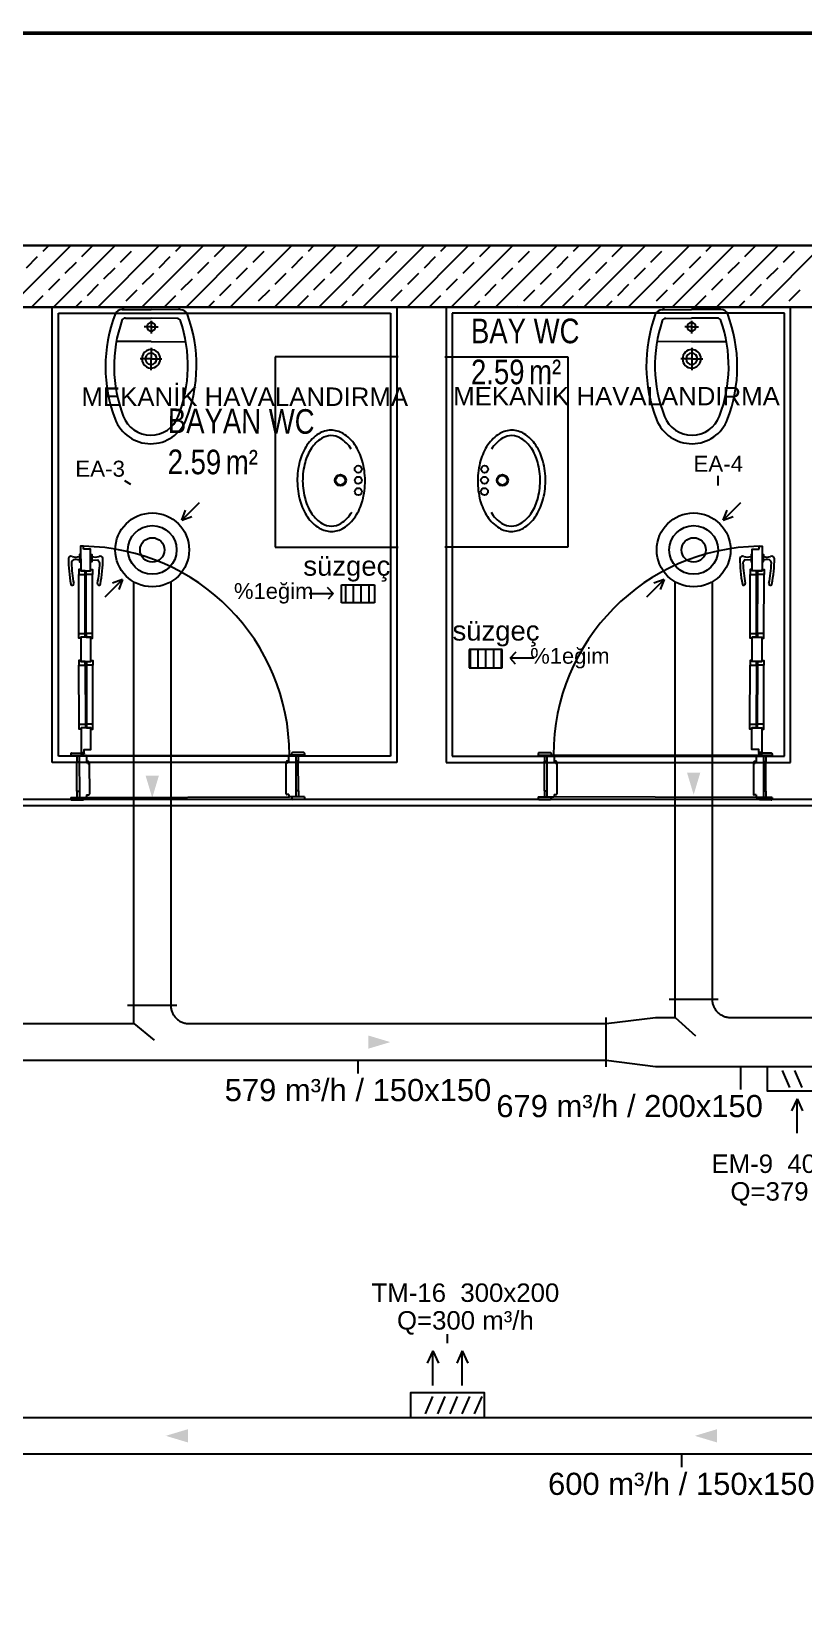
# Model space of a CAD drawing. Header units: centimetres. Extents: x 357699 to 366480, y -615216 to -609849.
# Drawn here: x 358031 to 358345, y -610485 to -609849 of the extents above; entities that cross this region are included whole.
import ezdxf
from ezdxf.enums import TextEntityAlignment as Align

# ---------------------------------------------------------------- set-up
doc = ezdxf.new("R2010")
doc.units = ezdxf.units.CM
for name, color, linetype in [('ROTAS-HAV-CERCEVE', 7, 'Continuous'), ('ROTAS-HAV-EGZOZ', 4, 'Continuous'), ('ROTAS-HAV-MENFEZ', 7, 'Continuous'), ('ROTAS-HAV-OK', 7, 'Continuous'), ('ROTAS-HAV-TAZE-HAVA', 3, 'Continuous'), ('ROTAS-HAV-YAZI', 7, 'Continuous'), ('ROTAS-MIMARI', 8, 'Continuous'), ('ROTAS-MIMARI-KOLON', 8, 'Continuous')]:
    doc.layers.add(name, color=color, linetype=linetype)
doc.styles.add('ROTAS', font='arial.ttf')

msp = doc.modelspace()

# ---------------------------------------------------------------- linework, layer by layer
at = {"layer": 'ROTAS-HAV-CERCEVE', "const_width": 1.5}
msp.add_lwpolyline([(357700, -615060), (359300, -615060), (359300, -609850), (357700, -609850)], close=True, dxfattribs=at)
at = {"layer": 'ROTAS-HAV-EGZOZ'}
for p, q in [((358163.6, -610267.5), (358163.6, -610272.75)), ((358319, -610270), (358319, -610279.25))]:
    msp.add_line(p, q, dxfattribs=at)
for points in [[(358350, -610270), (358300, -610270), (358284.5, -610270), (358264.5, -610267.5), (358080, -610267.5), (357960, -610267.5), (357845, -610267.5), (357845, -610252.5), (357952.5, -610252.5), (357952.5, -610073)], [(357975, -610252.5), (358072.5, -610252.5), (358072.5, -610073)], [(358087.5, -610073), (358087.5, -610245), (358087.51, -610245.37), (358087.54, -610245.74), (358087.58, -610246.1), (358087.64, -610246.46), (358087.72, -610246.82), (358087.82, -610247.18), (358087.94, -610247.53), (358088.07, -610247.87), (358088.22, -610248.21), (358088.39, -610248.54), (358088.57, -610248.86), (358088.76, -610249.17), (358088.98, -610249.47), (358089.2, -610249.76), (358089.44, -610250.04), (358089.7, -610250.3), (358089.96, -610250.56), (358090.24, -610250.8), (358090.53, -610251.02), (358090.83, -610251.24), (358091.14, -610251.43), (358091.46, -610251.61), (358091.79, -610251.78), (358092.13, -610251.93), (358092.47, -610252.06), (358092.82, -610252.18), (358093.18, -610252.28), (358093.54, -610252.36), (358093.9, -610252.42), (358094.26, -610252.46), (358094.63, -610252.49), (358095, -610252.5), (358264.5, -610252.5), (358284.5, -610250), (358292.5, -610250), (358292.5, -610073)], [(358307.5, -610073), (358307.5, -610242.5), (358307.51, -610242.87), (358307.54, -610243.24), (358307.58, -610243.6), (358307.64, -610243.96), (358307.72, -610244.32), (358307.82, -610244.68), (358307.94, -610245.03), (358308.07, -610245.37), (358308.22, -610245.71), (358308.39, -610246.04), (358308.57, -610246.36), (358308.76, -610246.67), (358308.98, -610246.97), (358309.2, -610247.26), (358309.44, -610247.54), (358309.7, -610247.8), (358309.96, -610248.06), (358310.24, -610248.3), (358310.53, -610248.52), (358310.83, -610248.74), (358311.14, -610248.93), (358311.46, -610249.11), (358311.79, -610249.28), (358312.13, -610249.43), (358312.47, -610249.56), (358312.82, -610249.68), (358313.18, -610249.78), (358313.54, -610249.86), (358313.9, -610249.92), (358314.26, -610249.96), (358314.63, -610249.99), (358315, -610250), (358350, -610250)], [(358070, -610245), (358090, -610245)], [(358290, -610242.5), (358310, -610242.5)], [(358264.5, -610270), (358264.5, -610250)], [(358292.5, -610250), (358300.75, -610257.5)], [(358072.5, -610252.5), (358080.75, -610259.25)]]:
    msp.add_lwpolyline(points, dxfattribs=at)
at = {"layer": 'ROTAS-HAV-MENFEZ'}
for p, q in [((358099.09, -610040.91), (358092.02, -610047.98)), ((358319.09, -610040.91), (358312.02, -610047.98)), ((358092.02, -610047.98), (358093.58, -610043.88)), ((358092.02, -610047.98), (358096.12, -610046.42)), ((358312.02, -610047.98), (358313.58, -610043.88)), ((358312.02, -610047.98), (358316.12, -610046.42)), ((358060.91, -610079.09), (358067.98, -610072.02)), ((358067.98, -610072.02), (358063.88, -610073.58)), ((358067.98, -610072.02), (358066.42, -610076.12)), ((358280.91, -610079.09), (358287.98, -610072.02)), ((358287.98, -610072.02), (358283.88, -610073.58)), ((358287.98, -610072.02), (358286.42, -610076.12)), ((358336, -610271.5), (358339, -610278.5)), ((358341, -610271.5), (358344, -610278.5)), ((358342, -610283), (358339.75, -610288)), ((358342, -610297), (358342, -610283)), ((358342, -610283), (358344.25, -610288)), ((358194, -610385.5), (358191.75, -610390.5)), ((358194, -610399.5), (358194, -610385.5)), ((358194, -610385.5), (358196.25, -610390.5)), ((358206, -610385.5), (358203.75, -610390.5)), ((358206, -610399.5), (358206, -610385.5)), ((358206, -610385.5), (358208.25, -610390.5)), ((358191, -610411), (358194, -610404)), ((358196, -610411), (358199, -610404)), ((358201, -610411), (358204, -610404)), ((358206, -610411), (358209, -610404)), ((358211, -610411), (358214, -610404))]:
    msp.add_line(p, q, dxfattribs=at)
for points in [[(358370, -610270), (358370, -610280), (358330, -610280), (358330, -610270)], [(358215, -610412.5), (358215, -610402.5), (358185, -610402.5), (358185, -610412.5)]]:
    msp.add_lwpolyline(points, dxfattribs=at)
for centre, radius in [((358080, -610060), 15), ((358300, -610060), 15), ((358080, -610060), 9.9), ((358080, -610060), 4.95), ((358300, -610060), 9.9), ((358300, -610060), 4.95)]:
    msp.add_circle(centre, radius, dxfattribs=at)
at = {"layer": 'ROTAS-HAV-OK'}
for points in [[(358300, -610159.5), (358302.7, -610150.5), (358297.3, -610150.5)], [(358080, -610160.75), (358082.7, -610151.75), (358077.3, -610151.75)], [(358176.75, -610260), (358167.75, -610257.3), (358167.75, -610262.7)], [(358085.5, -610420), (358094.5, -610422.7), (358094.5, -610417.3)], [(358300.5, -610420), (358309.5, -610422.7), (358309.5, -610417.3)]]:
    msp.add_solid(points, dxfattribs=at)
at = {"layer": 'ROTAS-HAV-TAZE-HAVA'}
msp.add_line((358295, -610427.5), (358295, -610432.75), dxfattribs=at)
msp.add_lwpolyline([(358410, -610427.5), (358200, -610427.5), (357980, -610427.5), (357980, -610412.5), (358200, -610412.5), (358410, -610412.5)], dxfattribs=at)
at = {"layer": 'ROTAS-HAV-YAZI'}
for p, q in [((358071.33, -610033.4), (358068.88, -610031.88)), ((358310, -610033.88), (358310, -610029.88)), ((358200, -610382.4), (358200, -610378.7))]:
    msp.add_line(p, q, dxfattribs=at)
at = {"layer": 'ROTAS-MIMARI'}
for p, q in [((357804.37, -609936.35), (359214.37, -609936.35)), ((357804.37, -609936.35), (359214.37, -609936.35)), ((359214.37, -609936.35), (357804.37, -609936.35)), ((359214.37, -609936.35), (357804.37, -609936.35)), ((357884.37, -609936.35), (358384.37, -609936.35)), ((357879.37, -609961.35), (358074.37, -609961.35)), ((359139.37, -609961.35), (357879.37, -609961.35)), ((357879.37, -609961.35), (359139.37, -609961.35)), ((357884.37, -609961.35), (358384.37, -609961.35)), ((358039.37, -610146.35), (358039.37, -609961.35)), ((358039.37, -609961.35), (358179.37, -609961.35)), ((358041.87, -610143.85), (358041.87, -609963.85)), ((358041.87, -609963.85), (358176.87, -609963.85)), ((358066.82, -609961.35), (358067.12, -609961.05)), ((358067.71, -609962.29), (358079.61, -609962.35)), ((358068.11, -609962.29), (358068.11, -609961.99)), ((358068.81, -609961.3), (358079.61, -609961.35)), ((358069.1, -609965.8), (358079.59, -609965.85)), ((358090.08, -609965.91), (358079.59, -609965.85)), ((358120.7, -609961.35), (358121, -609961.05)), ((358174.58, -609961.35), (358174.88, -609961.05)), ((358176.87, -609963.85), (358176.87, -610143.85)), ((358179.37, -609961.35), (358179.37, -610146.35)), ((358199.37, -609961.35), (358199.37, -610146.35)), ((358339.37, -609961.35), (358199.37, -609961.35)), ((358199.37, -609961.35), (358394.37, -609961.35)), ((358201.87, -609963.85), (358201.87, -610143.85)), ((358336.87, -609963.85), (358201.87, -609963.85)), ((358228.46, -609961.35), (358228.76, -609961.05)), ((358282.34, -609961.35), (358282.64, -609961.05)), ((358288.65, -609965.91), (358299.14, -609965.85)), ((358309.64, -609965.8), (358299.14, -609965.85)), ((358336.22, -609961.35), (358336.53, -609961.05)), ((358336.87, -610143.85), (358336.87, -609963.85)), ((358339.37, -610146.35), (358339.37, -609961.35)), ((358079.57, -609969.35), (358076.77, -609969.34)), ((358079.58, -609966.91), (358079.56, -609972.02)), ((358079.57, -609969.35), (358082.37, -609969.37)), ((358299.16, -609969.35), (358296.36, -609969.37)), ((358299.15, -609966.91), (358299.17, -609972.02)), ((358299.16, -609969.35), (358301.96, -609969.34)), ((358079.54, -609975.35), (358065.42, -609975.28)), ((358079.53, -609977.84), (358079.48, -609986.97)), ((358079.54, -609975.35), (358093.66, -609975.42)), ((358299.19, -609975.35), (358285.07, -609975.42)), ((358299.19, -609975.35), (358313.31, -609975.28)), ((358299.2, -609977.84), (358299.25, -609986.97)), ((358079.51, -609982.35), (358075.06, -609982.33)), ((358079.51, -609982.35), (358083.95, -609982.37)), ((358179.9, -609981.58), (358129.9, -609981.58)), ((358129.9, -609981.58), (358129.9, -610058.85)), ((358198.84, -609981.58), (358248.84, -609981.58)), ((358248.84, -609981.58), (358248.84, -610058.85)), ((358299.23, -609982.35), (358294.78, -609982.37)), ((358299.23, -609982.35), (358303.67, -609982.33)), ((358129.9, -610058.85), (358179.9, -610058.85)), ((358248.84, -610058.85), (358198.84, -610058.85)), ((358050.19, -610093.93), (358050.14, -610070)), ((358052.78, -610095.41), (358052.72, -610068.52)), ((358053.2, -610095.41), (358053.14, -610068.51)), ((358055.79, -610093.92), (358055.74, -610069.99)), ((358156.86, -610074.17), (358170.27, -610074.17)), ((358156.86, -610081.56), (358156.86, -610074.17)), ((358158.61, -610081.56), (358158.61, -610074.17)), ((358161.79, -610081.56), (358161.79, -610074.17)), ((358164.96, -610081.56), (358164.96, -610074.17)), ((358168.14, -610081.56), (358168.14, -610074.17)), ((358170.27, -610074.17), (358170.27, -610081.56)), ((358322.94, -610093.92), (358323, -610069.99)), ((358325.53, -610095.41), (358325.59, -610068.51)), ((358325.95, -610095.41), (358326.01, -610068.52)), ((358328.54, -610093.93), (358328.6, -610070)), ((358143.76, -610077.65), (358153.49, -610077.65)), ((358153.49, -610077.65), (358151.24, -610075.27)), ((358151.24, -610075.27), (358153.49, -610077.65)), ((358153.49, -610077.65), (358151.55, -610079.99)), ((358170.27, -610081.56), (358156.86, -610081.56)), ((358052.8, -610105.41), (358052.86, -610132.3)), ((358053.22, -610105.41), (358053.28, -610132.3)), ((358222.13, -610100.52), (358208.73, -610100.52)), ((358208.73, -610100.52), (358208.73, -610107.91)), ((358209.26, -610107.91), (358209.26, -610100.52)), ((358212.43, -610107.91), (358212.43, -610100.52)), ((358215.61, -610107.91), (358215.61, -610100.52)), ((358218.78, -610107.91), (358218.78, -610100.52)), ((358221.96, -610107.91), (358221.96, -610100.52)), ((358222.13, -610107.91), (358222.13, -610100.52)), ((358225.5, -610104), (358227.75, -610101.62)), ((358227.75, -610101.62), (358225.5, -610104)), ((358235.23, -610104), (358225.5, -610104)), ((358225.5, -610104), (358227.44, -610106.34)), ((358325.51, -610105.41), (358325.45, -610132.3)), ((358325.93, -610105.41), (358325.87, -610132.3)), ((358050.27, -610130.82), (358050.22, -610106.89)), ((358055.87, -610130.81), (358055.82, -610106.88)), ((358208.73, -610107.91), (358222.13, -610107.91)), ((358322.86, -610130.81), (358322.91, -610106.88)), ((358328.46, -610130.82), (358328.51, -610106.89)), ((358149.37, -610143.85), (358041.87, -610143.85)), ((358046.86, -610142.88), (358046.86, -610143.58)), ((358046.86, -610142.88), (358046.86, -610143.58)), ((358046.86, -610143.58), (358053.01, -610143.57)), ((358047.16, -610142.58), (358050.91, -610142.57)), ((358049.36, -610143.58), (358049.36, -610146.08)), ((358050.36, -610143.57), (358050.4, -610160.57)), ((358051.21, -610142.87), (358051.21, -610143.57)), ((358051.64, -610143.44), (358051.64, -610143.57)), ((358051.74, -610142.47), (358051.78, -610142.3)), ((358051.94, -610143.45), (358051.94, -610143.57)), ((358052.04, -610142.52), (358052.08, -610142.3)), ((358053.01, -610143.57), (358135.71, -610143.38)), ((358053.31, -610143.87), (358053.31, -610146.37)), ((358135.41, -610143.68), (358135.41, -610146.18)), ((358141.86, -610143.37), (358135.71, -610143.38)), ((358136.65, -610142.68), (358136.65, -610143.38)), ((358141.56, -610142.37), (358136.95, -610142.38)), ((358138.36, -610143.38), (358138.4, -610160.38)), ((358139.36, -610143.37), (358139.36, -610145.87)), ((358141.86, -610142.67), (358141.86, -610143.37)), ((358141.86, -610142.67), (358141.86, -610143.37)), ((358176.87, -610143.85), (358149.37, -610143.85)), ((358201.87, -610143.85), (358229.37, -610143.85)), ((358229.37, -610143.85), (358336.87, -610143.85)), ((358236.88, -610142.67), (358236.87, -610143.37)), ((358236.88, -610142.67), (358236.87, -610143.37)), ((358236.87, -610143.37), (358243.02, -610143.38)), ((358237.18, -610142.37), (358241.78, -610142.38)), ((358239.37, -610143.37), (358239.37, -610145.87)), ((358240.37, -610143.38), (358240.34, -610160.38)), ((358242.08, -610142.68), (358242.08, -610143.38)), ((358325.72, -610143.57), (358243.02, -610143.38)), ((358243.32, -610143.68), (358243.32, -610146.18)), ((358325.42, -610143.87), (358325.42, -610146.37)), ((358331.87, -610143.58), (358325.72, -610143.57)), ((358326.7, -610142.52), (358326.65, -610142.3)), ((358326.8, -610143.45), (358326.8, -610143.57)), ((358326.99, -610142.47), (358326.96, -610142.3)), ((358327.1, -610143.44), (358327.1, -610143.57)), ((358327.53, -610142.87), (358327.52, -610143.57)), ((358331.58, -610142.58), (358327.83, -610142.57)), ((358328.37, -610143.57), (358328.34, -610160.57)), ((358329.37, -610143.58), (358329.37, -610146.08)), ((358331.88, -610142.88), (358331.87, -610143.58)), ((358331.88, -610142.88), (358331.87, -610143.58)), ((358149.37, -610146.35), (358039.37, -610146.35)), ((358049.36, -610146.08), (358050.36, -610146.07)), ((358049.39, -610158.08), (358049.36, -610146.08)), ((358053.31, -610146.37), (358054.11, -610146.36)), ((358053.58, -610146.33), (358054.27, -610146.33)), ((358053.8, -610146.21), (358054.05, -610146.21)), ((358053.8, -610146.33), (358053.8, -610146.81)), ((358053.8, -610146.81), (358054.05, -610146.81)), ((358054.05, -610146.33), (358054.05, -610146.81)), ((358054.42, -610146.66), (358054.44, -610159.26)), ((358134.32, -610146.49), (358134.34, -610159.09)), ((358135.15, -610146.15), (358134.46, -610146.15)), ((358135.41, -610146.18), (358134.61, -610146.19)), ((358134.93, -610146.03), (358134.68, -610146.03)), ((358134.68, -610146.15), (358134.68, -610146.63)), ((358134.93, -610146.63), (358134.68, -610146.63)), ((358134.93, -610146.15), (358134.93, -610146.63)), ((358139.36, -610145.87), (358138.36, -610145.88)), ((358139.39, -610157.87), (358139.36, -610145.87)), ((358179.37, -610146.35), (358149.37, -610146.35)), ((358199.37, -610146.35), (358229.37, -610146.35)), ((358229.37, -610146.35), (358339.37, -610146.35)), ((358239.34, -610157.87), (358239.37, -610145.87)), ((358239.37, -610145.87), (358240.37, -610145.88)), ((358243.32, -610146.18), (358244.12, -610146.19)), ((358243.58, -610146.15), (358244.27, -610146.15)), ((358243.8, -610146.03), (358244.06, -610146.03)), ((358243.8, -610146.15), (358243.8, -610146.63)), ((358243.8, -610146.63), (358244.06, -610146.63)), ((358244.06, -610146.15), (358244.06, -610146.63)), ((358244.42, -610146.49), (358244.39, -610159.09)), ((358324.32, -610146.66), (358324.29, -610159.26)), ((358325.15, -610146.33), (358324.46, -610146.33)), ((358325.42, -610146.37), (358324.62, -610146.36)), ((358324.94, -610146.21), (358324.68, -610146.21)), ((358324.68, -610146.33), (358324.68, -610146.81)), ((358324.93, -610146.81), (358324.68, -610146.81)), ((358324.94, -610146.33), (358324.93, -610146.81)), ((358329.37, -610146.08), (358328.37, -610146.07)), ((358329.34, -610158.08), (358329.37, -610146.08)), ((357829.37, -610161.35), (359189.37, -610161.35)), ((358046.9, -610160.58), (358053.05, -610160.57)), ((358046.9, -610160.58), (358046.9, -610161.28)), ((358046.9, -610160.58), (358046.9, -610161.28)), ((358047.2, -610161.58), (358051.81, -610161.57)), ((358049.39, -610158.08), (358050.39, -610158.07)), ((358049.39, -610158.08), (358049.4, -610160.58)), ((358052.1, -610160.57), (358052.11, -610161.27)), ((358053.05, -610160.57), (358135.75, -610160.38)), ((358053.34, -610159.57), (358054.14, -610159.56)), ((358053.34, -610159.57), (358053.35, -610160.27)), ((358135.44, -610159.38), (358134.64, -610159.39)), ((358135.44, -610159.38), (358135.45, -610160.08)), ((358141.9, -610160.37), (358135.75, -610160.38)), ((358136.69, -610160.38), (358136.69, -610161.08)), ((358141.6, -610161.37), (358136.99, -610161.38)), ((358139.39, -610157.87), (358138.39, -610157.88)), ((358139.39, -610157.87), (358139.4, -610160.37)), ((358141.9, -610160.37), (358141.9, -610161.07)), ((358141.9, -610160.37), (358141.9, -610161.07)), ((358236.84, -610160.37), (358236.83, -610161.07)), ((358236.84, -610160.37), (358236.83, -610161.07)), ((358236.84, -610160.37), (358242.99, -610160.38)), ((358237.13, -610161.37), (358241.74, -610161.38)), ((358239.34, -610157.87), (358240.34, -610157.88)), ((358239.34, -610157.87), (358239.34, -610160.37)), ((358242.04, -610160.38), (358242.04, -610161.08)), ((358325.69, -610160.57), (358242.99, -610160.38)), ((358243.29, -610159.38), (358243.29, -610160.08)), ((358243.29, -610159.38), (358244.09, -610159.39)), ((358325.39, -610159.57), (358324.59, -610159.56)), ((358325.39, -610159.57), (358325.39, -610160.27)), ((358331.84, -610160.58), (358325.69, -610160.57)), ((358326.63, -610160.57), (358326.63, -610161.27)), ((358331.53, -610161.58), (358326.93, -610161.57)), ((358329.34, -610158.08), (358328.34, -610158.07)), ((358329.34, -610158.08), (358329.34, -610160.58)), ((358331.84, -610160.58), (358331.83, -610161.28)), ((358331.84, -610160.58), (358331.83, -610161.28)), ((357831.87, -610163.85), (359186.87, -610163.85))]:
    msp.add_line(p, q, dxfattribs=at)
for points in [[(358052.11, -610059.67), (358052.11, -610058.52), (358050.91, -610058.52), (358050.93, -610068.52), (358054.93, -610068.51), (358054.91, -610059.66)], [(358326.62, -610059.67), (358326.62, -610058.52), (358327.82, -610058.52), (358327.8, -610068.52), (358323.8, -610068.51), (358323.82, -610059.66)], [(358050.93, -610068), (358050.13, -610068), (358050.14, -610070), (358052.73, -610070), (358052.72, -610068.52), (358050.93, -610068.52)], [(358054.93, -610067.99), (358055.73, -610067.99), (358055.74, -610069.99), (358053.15, -610069.99), (358053.14, -610068.51), (358054.93, -610068.51)], [(358323.8, -610067.99), (358323, -610067.99), (358323, -610069.99), (358325.59, -610069.99), (358325.59, -610068.51), (358323.8, -610068.51)], [(358327.8, -610068), (358328.6, -610068), (358328.6, -610070), (358326.01, -610070), (358326.01, -610068.52), (358327.8, -610068.52)], [(358050.99, -610095.93), (358050.19, -610095.93), (358050.19, -610093.93), (358052.78, -610093.93), (358052.78, -610095.41), (358050.99, -610095.41)], [(358051.01, -610105.41), (358055.01, -610105.4), (358054.99, -610095.4), (358050.99, -610095.41), (358051.01, -610105.41)], [(358054.99, -610095.92), (358055.79, -610095.92), (358055.79, -610093.92), (358053.2, -610093.93), (358053.2, -610095.41), (358054.99, -610095.4)], [(358323.74, -610095.92), (358322.94, -610095.92), (358322.94, -610093.92), (358325.53, -610093.93), (358325.53, -610095.41), (358323.74, -610095.4)], [(358327.72, -610105.41), (358323.72, -610105.4), (358323.74, -610095.4), (358327.74, -610095.41), (358327.72, -610105.41)], [(358327.74, -610095.93), (358328.54, -610095.93), (358328.54, -610093.93), (358325.95, -610093.93), (358325.95, -610095.41), (358327.74, -610095.41)], [(358051.01, -610104.89), (358050.21, -610104.89), (358050.22, -610106.89), (358052.81, -610106.89), (358052.8, -610105.41), (358051.01, -610105.41)], [(358055.01, -610104.88), (358055.81, -610104.88), (358055.82, -610106.88), (358053.23, -610106.89), (358053.22, -610105.41), (358055.01, -610105.4)], [(358323.72, -610104.88), (358322.92, -610104.88), (358322.91, -610106.88), (358325.5, -610106.89), (358325.51, -610105.41), (358323.72, -610105.4)], [(358327.72, -610104.89), (358328.52, -610104.89), (358328.51, -610106.89), (358325.92, -610106.89), (358325.93, -610105.41), (358327.72, -610105.41)], [(358051.08, -610132.82), (358050.28, -610132.82), (358050.27, -610130.82), (358052.86, -610130.82), (358052.86, -610132.3), (358051.07, -610132.3)], [(358055.08, -610132.81), (358055.88, -610132.81), (358055.87, -610130.81), (358053.28, -610130.82), (358053.28, -610132.3), (358055.07, -610132.29)], [(358323.66, -610132.81), (358322.86, -610132.81), (358322.86, -610130.81), (358325.45, -610130.82), (358325.45, -610132.3), (358323.66, -610132.29)], [(358327.66, -610132.82), (358328.46, -610132.82), (358328.46, -610130.82), (358325.87, -610130.82), (358325.87, -610132.3), (358327.66, -610132.3)], [(358051.07, -610132.3), (358051.1, -610142.3), (358052.3, -610142.3), (358052.29, -610141.15), (358055.09, -610141.14), (358055.07, -610132.29)], [(358327.66, -610132.3), (358327.64, -610142.3), (358326.44, -610142.3), (358326.44, -610141.15), (358323.64, -610141.14), (358323.66, -610132.29)]]:
    msp.add_lwpolyline(points, close=True, dxfattribs=at)
for points in [[(358050.92, -610061.91), (358050.42, -610061.91), (358050.42, -610064.91), (358050.92, -610064.91)], [(358054.92, -610061.9), (358055.42, -610061.9), (358055.42, -610064.9), (358054.92, -610064.9)], [(358055.42, -610064.15), (358057.88, -610064.02), (358058.7, -610065.24)], [(358323.31, -610064.15), (358320.85, -610064.02), (358320.04, -610065.24)], [(358323.82, -610061.9), (358323.32, -610061.9), (358323.31, -610064.9), (358323.81, -610064.9)], [(358327.82, -610061.91), (358328.32, -610061.91), (358328.31, -610064.91), (358327.81, -610064.91)], [(358052.82, -610068.52), (358052.88, -610095.41)], [(358053.08, -610095.41), (358053.02, -610068.51)], [(358325.65, -610095.41), (358325.71, -610068.51)], [(358325.91, -610068.52), (358325.85, -610095.41)], [(358052.96, -610132.3), (358052.9, -610105.41)], [(358053.1, -610105.41), (358053.16, -610132.3)], [(358325.63, -610105.41), (358325.57, -610132.3)], [(358325.77, -610132.3), (358325.83, -610105.41)]]:
    msp.add_lwpolyline(points, dxfattribs=at)
for centre, radius in [((358156.47, -610031.69), 2.3), ((358156.47, -610031.69), 1.94), ((358163.69, -610027.19), 1.43), ((358215.05, -610027.19), 1.43), ((358222.27, -610031.69), 2.3), ((358222.27, -610031.69), 1.94), ((358163.72, -610031.69), 1.43), ((358163.75, -610036.29), 1.43), ((358214.98, -610036.29), 1.43), ((358215.01, -610031.69), 1.43), ((358051.8, -610142.97), 0.5), ((358326.93, -610142.97), 0.5)]:
    msp.add_circle(centre, radius, dxfattribs=at)
for centre, radius, start, end in [((358120.99, -609985.5), 60, 159.23512, 200.86784), ((358067.69, -609965.29), 3, 89.70915, 159.23512), ((358069.09, -609967.3), 1.5, 89.70915, 160.67458), ((358068.81, -609962), 0.7, 89.70915, 179.70915), ((358090.07, -609967.41), 1.5, 18.74372, 89.70915), ((358090.41, -609962.11), 0.7, 359.70915, 89.70915), ((358091.49, -609965.41), 3, 20.18318, 89.70915), ((358037.99, -609985.08), 60, 338.55046, 20.18318), ((358340.74, -609985.08), 60, 159.81682, 201.44954), ((358287.24, -609965.41), 3, 90.29085, 159.81682), ((358288.66, -609967.41), 1.5, 90.29085, 161.25628), ((358288.32, -609962.11), 0.7, 90.29085, 180.29085), ((358309.64, -609967.3), 1.5, 19.32542, 90.29085), ((358309.92, -609962), 0.7, 0.29085, 90.29085), ((358311.04, -609965.29), 3, 20.76488, 90.29085), ((358257.74, -609985.5), 60, 339.13216, 20.76488), ((358120.99, -609985.5), 56.5, 160.67458, 200.86784), ((358079.57, -609969.35), 1.75, 89.70915, 269.70915), ((358079.57, -609969.35), 1.75, 269.70915, 89.70915), ((358037.99, -609985.08), 56.5, 338.55046, 18.74372), ((358340.74, -609985.08), 56.5, 161.25628, 201.44954), ((358299.16, -609969.35), 1.75, 90.29085, 270.29085), ((358299.16, -609969.35), 1.75, 270.29085, 90.29085), ((358257.74, -609985.5), 56.5, 339.13216, 19.32542), ((358079.51, -609982.35), 3.75, 89.70915, 269.70915), ((358079.51, -609982.35), 3.75, 269.70915, 89.70915), ((358299.23, -609982.35), 3.75, 90.29085, 270.29085), ((358299.23, -609982.35), 3.75, 270.29085, 90.29085), ((358079.51, -609982.35), 2.3, 89.70915, 269.70915), ((358079.51, -609982.35), 2.3, 269.70915, 89.70915), ((358299.23, -609982.35), 2.3, 90.29085, 270.29085), ((358299.23, -609982.35), 2.3, 270.29085, 90.29085), ((358079.41, -610001.35), 15.5, 200.86784, 269.70915), ((358079.41, -610001.35), 12, 200.86784, 269.70915), ((358079.41, -610001.35), 15.5, 269.70915, 338.55046), ((358079.41, -610001.35), 12, 269.70915, 338.55046), ((358299.32, -610001.35), 15.5, 201.44954, 270.29085), ((358299.32, -610001.35), 12, 201.44954, 270.29085), ((358299.32, -610001.35), 12, 270.29085, 339.13216), ((358299.32, -610001.35), 15.5, 270.29085, 339.13216), ((358155.97, -610026.12), 15.7, 122.11004, 146.56198), ((358155.97, -610026.12), 13.51, 122.11004, 146.56198), ((358152.64, -610020.81), 9.43, 90.39663, 122.11004), ((358152.64, -610020.81), 7.24, 90.39663, 122.11004), ((358152.64, -610020.81), 9.43, 58.68322, 90.39663), ((358152.64, -610020.81), 7.24, 58.68322, 90.39663), ((358149.38, -610026.17), 13.51, 31.77337, 58.68322), ((358149.38, -610026.17), 15.7, 34.23129, 58.68322), ((358229.35, -610026.17), 15.7, 121.31678, 145.76871), ((358229.35, -610026.17), 13.51, 121.31678, 148.22663), ((358226.1, -610020.81), 9.43, 89.60337, 121.31678), ((358226.1, -610020.81), 7.24, 89.60337, 121.31678), ((358226.1, -610020.81), 7.24, 57.88996, 89.60337), ((358226.1, -610020.81), 9.43, 57.88996, 89.60337), ((358222.76, -610026.12), 13.51, 33.43802, 57.88996), ((358222.76, -610026.12), 15.7, 33.43802, 57.88996), ((358161.22, -610029.59), 21.99, 146.56198, 164.87906), ((358161.22, -610029.59), 19.8, 146.56198, 164.87906), ((358144.18, -610029.71), 21.99, 15.9142, 34.23129), ((358234.55, -610029.71), 21.99, 145.76871, 164.0858), ((358217.52, -610029.59), 19.8, 15.12094, 33.43802), ((358217.52, -610029.59), 21.99, 15.12094, 33.43802), ((358169.5, -610031.83), 30.56, 164.87906, 180.39663), ((358169.5, -610031.83), 28.38, 164.87906, 180.39663), ((358135.93, -610032.06), 30.56, 0.39663, 15.9142), ((358242.8, -610032.06), 30.56, 164.0858, 179.60337), ((358209.24, -610031.83), 28.38, 359.60337, 15.12094), ((358209.24, -610031.83), 30.56, 359.60337, 15.12094), ((358169.5, -610031.83), 30.56, 180.39663, 195.9142), ((358169.5, -610031.83), 28.38, 180.39663, 195.9142), ((358135.93, -610032.06), 30.56, 344.87906, 0.39663), ((358242.8, -610032.06), 30.56, 179.60337, 195.12094), ((358209.24, -610031.83), 28.38, 344.0858, 359.60337), ((358209.24, -610031.83), 30.56, 344.0858, 359.60337), ((358161.25, -610034.18), 21.99, 195.9142, 214.23129), ((358161.25, -610034.18), 19.8, 195.9142, 214.23129), ((358144.21, -610034.3), 21.99, 326.56198, 344.87906), ((358234.52, -610034.3), 21.99, 195.12094, 213.43802), ((358217.48, -610034.18), 19.8, 325.76871, 344.0858), ((358217.48, -610034.18), 21.99, 325.76871, 344.0858), ((358156.05, -610037.72), 15.7, 214.23129, 238.68322), ((358156.05, -610037.72), 13.51, 214.23129, 238.68322), ((358149.46, -610037.76), 13.51, 302.11004, 329.01989), ((358149.46, -610037.76), 15.7, 302.11004, 326.56198), ((358229.27, -610037.76), 15.7, 213.43802, 237.88996), ((358229.27, -610037.76), 13.51, 210.98011, 237.88996), ((358222.68, -610037.72), 13.51, 301.31678, 325.76871), ((358222.68, -610037.72), 15.7, 301.31678, 325.76871), ((358152.79, -610043.07), 9.43, 238.68322, 270.39663), ((358152.79, -610043.07), 7.24, 238.68322, 270.39663), ((358152.79, -610043.07), 7.24, 270.39663, 302.11004), ((358152.79, -610043.07), 9.43, 270.39663, 302.11004), ((358225.94, -610043.07), 9.43, 237.88996, 269.60337), ((358225.94, -610043.07), 7.24, 237.88996, 269.60337), ((358225.94, -610043.07), 9.43, 269.60337, 301.31678), ((358225.94, -610043.07), 7.24, 269.60337, 301.31678), ((358050.89, -610143.33), 84.82, 359.96493, 89.1726), ((358327.85, -610143.33), 84.82, 90.8274, 180.03507), ((358046.98, -610063.62), 1.08, 63.61859, 169.56276), ((358101.67, -610063.28), 55.75, 180.15072, 191.00733), ((358048.5, -610065.27), 1.35, 113.61617, 179.7549), ((358101.67, -610063.28), 54.55, 182.09401, 190.99548), ((358048.96, -610058.47), 4.44, 250.30678, 289.18847), ((358048.98, -610068.37), 4.44, 71.06685, 103.22348), ((358056.86, -610058.45), 4.44, 251.06685, 289.94853), ((358004.17, -610063.49), 54.55, 349.25983, 358.1613), ((358058.86, -610063.59), 1.08, 10.69256, 116.63672), ((358004.17, -610063.49), 55.75, 349.24799, 0.10459), ((358319.87, -610063.59), 1.08, 63.36328, 169.30744), ((358374.56, -610063.49), 55.75, 179.89541, 190.75201), ((358374.56, -610063.49), 54.55, 181.8387, 190.74017), ((358321.87, -610058.45), 4.44, 250.05147, 288.93315), ((358329.77, -610058.47), 4.44, 250.81153, 289.69322), ((358329.75, -610068.37), 4.44, 76.77652, 108.93315), ((358277.06, -610063.28), 54.55, 349.00452, 357.90599), ((358330.23, -610065.27), 1.35, 0.2451, 66.38383), ((358331.75, -610063.62), 1.08, 10.43724, 116.38141), ((358277.06, -610063.28), 55.75, 348.99267, 359.84928), ((358047.53, -610073.8), 0.6, 191.52111, 11.52111), ((358058.36, -610073.78), 0.6, 168.73421, 348.73421), ((358320.38, -610073.78), 0.6, 191.26579, 11.26579), ((358331.2, -610073.8), 0.6, 168.47889, 348.47889), ((358047.16, -610142.88), 0.3, 90.05306, 180.12766), ((358050.91, -610142.87), 0.3, 0.12766, 90.20226), ((358053.01, -610143.87), 0.3, 0.12766, 90.12766), ((358135.71, -610143.68), 0.3, 90.12766, 180.12766), ((358136.95, -610142.68), 0.3, 90.05305, 180.12766), ((358141.56, -610142.67), 0.3, 0.12766, 90.20226), ((358237.18, -610142.67), 0.3, 89.79774, 179.87234), ((358241.78, -610142.68), 0.3, 359.87234, 89.94695), ((358243.02, -610143.68), 0.3, 359.87234, 89.87234), ((358325.72, -610143.87), 0.3, 89.87234, 179.87234), ((358327.83, -610142.87), 0.3, 89.79774, 179.87234), ((358331.58, -610142.88), 0.3, 359.87234, 89.94694), ((358053.92, -610146.31), 0.347, 356.75504, 183.50028), ((358054.12, -610146.66), 0.3, 0.12766, 90.12766), ((358134.62, -610146.49), 0.3, 90.12766, 180.12766), ((358134.8, -610146.13), 0.347, 356.75504, 183.50028), ((358243.93, -610146.13), 0.347, 356.49972, 183.24496), ((358244.12, -610146.49), 0.3, 359.87234, 89.87234), ((358324.62, -610146.66), 0.3, 89.87234, 179.87234), ((358324.81, -610146.31), 0.347, 356.49972, 183.24496), ((358047.2, -610161.28), 0.3, 180.12766, 270.20227), ((358051.81, -610161.27), 0.3, 270.12766, 0.12766), ((358053.05, -610160.27), 0.3, 270.05306, 0.12766), ((358054.14, -610159.26), 0.3, 270.12766, 0.20226), ((358134.64, -610159.09), 0.3, 180.05305, 270.12766), ((358135.75, -610160.08), 0.3, 180.12766, 270.20226), ((358136.99, -610161.08), 0.3, 180.12766, 270.12766), ((358141.6, -610161.07), 0.3, 270.05305, 0.12766), ((358237.13, -610161.07), 0.3, 179.87234, 269.94695), ((358241.74, -610161.08), 0.3, 269.87234, 359.87234), ((358242.99, -610160.08), 0.3, 269.79774, 359.87234), ((358244.09, -610159.09), 0.3, 269.87234, 359.94695), ((358324.59, -610159.26), 0.3, 179.79774, 269.87234), ((358325.69, -610160.27), 0.3, 179.87234, 269.94694), ((358326.93, -610161.27), 0.3, 179.87234, 269.87234), ((358331.53, -610161.28), 0.3, 269.79773, 359.87234)]:
    msp.add_arc(centre, radius, start, end, dxfattribs=at)
at = {"layer": 'ROTAS-MIMARI-KOLON'}
for p, q in [((358021.91, -609961.35), (358046.91, -609936.35)), ((358028.95, -609945.33), (358033.44, -609940.84)), ((358035.69, -609938.6), (358037.93, -609936.35)), ((358039.87, -609961.35), (358064.87, -609936.35)), ((358051.4, -609940.84), (358055.89, -609936.35)), ((358057.83, -609961.35), (358082.83, -609936.35)), ((358067.12, -609943.09), (358071.61, -609938.6)), ((358075.8, -609961.35), (358100.8, -609936.35)), ((358082.83, -609945.33), (358087.32, -609940.84)), ((358089.57, -609938.6), (358091.82, -609936.35)), ((358093.76, -609961.35), (358118.76, -609936.35)), ((358105.28, -609940.84), (358109.77, -609936.35)), ((358111.72, -609961.35), (358136.72, -609936.35)), ((358121, -609943.09), (358125.49, -609938.6)), ((358129.68, -609961.35), (358154.68, -609936.35)), ((358136.72, -609945.33), (358141.21, -609940.84)), ((358143.45, -609938.6), (358145.7, -609936.35)), ((358147.64, -609961.35), (358172.64, -609936.35)), ((358159.17, -609940.84), (358163.66, -609936.35)), ((358165.6, -609961.35), (358190.6, -609936.35)), ((358174.88, -609943.09), (358179.37, -609938.6)), ((358183.56, -609961.35), (358208.56, -609936.35)), ((358190.6, -609945.33), (358195.09, -609940.84)), ((358197.33, -609938.6), (358199.58, -609936.35)), ((358201.52, -609961.35), (358226.52, -609936.35)), ((358213.05, -609940.84), (358217.54, -609936.35)), ((358219.48, -609961.35), (358244.48, -609936.35)), ((358228.76, -609943.09), (358233.25, -609938.6)), ((358237.44, -609961.35), (358262.44, -609936.35)), ((358244.48, -609945.33), (358248.97, -609940.84)), ((358251.21, -609938.6), (358253.46, -609936.35)), ((358255.4, -609961.35), (358280.4, -609936.35)), ((358266.93, -609940.84), (358271.42, -609936.35)), ((358273.36, -609961.35), (358298.36, -609936.35)), ((358282.64, -609943.09), (358287.13, -609938.6)), ((358291.32, -609961.35), (358316.32, -609936.35)), ((358298.36, -609945.33), (358302.85, -609940.84)), ((358305.1, -609938.6), (358307.34, -609936.35)), ((358309.28, -609961.35), (358334.28, -609936.35)), ((358320.81, -609940.84), (358325.3, -609936.35)), ((358327.24, -609961.35), (358352.24, -609936.35)), ((358336.53, -609943.09), (358341.02, -609938.6)), ((358044.67, -609947.58), (358049.16, -609943.09)), ((358060.38, -609949.82), (358064.87, -609945.33)), ((358098.55, -609947.58), (358103.04, -609943.09)), ((358114.26, -609949.82), (358118.75, -609945.33)), ((358152.43, -609947.58), (358156.92, -609943.09)), ((358168.15, -609949.82), (358172.64, -609945.33)), ((358206.31, -609947.58), (358210.8, -609943.09)), ((358222.03, -609949.82), (358226.52, -609945.33)), ((358260.19, -609947.58), (358264.68, -609943.09)), ((358275.91, -609949.82), (358280.4, -609945.33)), ((358314.08, -609947.58), (358318.57, -609943.09)), ((358329.79, -609949.82), (358334.28, -609945.33)), ((358037.93, -609954.31), (358042.42, -609949.82)), ((358053.65, -609956.56), (358058.14, -609952.07)), ((358076.1, -609952.07), (358080.59, -609947.58)), ((358091.81, -609954.31), (358096.3, -609949.82)), ((358107.53, -609956.56), (358112.02, -609952.07)), ((358129.98, -609952.07), (358134.47, -609947.58)), ((358145.7, -609954.31), (358150.19, -609949.82)), ((358161.41, -609956.56), (358165.9, -609952.07)), ((358183.86, -609952.07), (358188.35, -609947.58)), ((358199.58, -609954.31), (358204.07, -609949.82)), ((358215.29, -609956.56), (358219.78, -609952.07)), ((358237.74, -609952.07), (358242.23, -609947.58)), ((358253.46, -609954.31), (358257.95, -609949.82)), ((358269.17, -609956.56), (358273.66, -609952.07)), ((358291.62, -609952.07), (358296.11, -609947.58)), ((358307.34, -609954.31), (358311.83, -609949.82)), ((358323.06, -609956.56), (358327.55, -609952.07)), ((358031.2, -609961.05), (358035.69, -609956.56)), ((358048.85, -609961.35), (358051.4, -609958.8)), ((358069.36, -609958.8), (358073.85, -609954.31)), ((358085.08, -609961.05), (358089.57, -609956.56)), ((358102.74, -609961.35), (358105.28, -609958.8)), ((358123.24, -609958.8), (358127.74, -609954.31)), ((358138.96, -609961.05), (358143.45, -609956.56)), ((358156.62, -609961.35), (358159.17, -609958.8)), ((358177.13, -609958.8), (358181.62, -609954.31)), ((358192.84, -609961.05), (358197.33, -609956.56)), ((358210.5, -609961.35), (358213.05, -609958.8)), ((358231.01, -609958.8), (358235.5, -609954.31)), ((358246.72, -609961.05), (358251.21, -609956.56)), ((358264.38, -609961.35), (358266.93, -609958.8)), ((358284.89, -609958.8), (358289.38, -609954.31)), ((358300.61, -609961.05), (358305.1, -609956.56)), ((358318.26, -609961.35), (358320.81, -609958.8)), ((358338.77, -609958.8), (358343.26, -609954.31)), ((358090.41, -609961.41), (358079.61, -609961.35)), ((358091.51, -609962.41), (358079.61, -609962.35)), ((358091.11, -609962.41), (358091.11, -609962.11)), ((358287.23, -609962.41), (358299.13, -609962.35)), ((358287.63, -609962.41), (358287.62, -609962.11)), ((358288.32, -609961.41), (358299.12, -609961.35)), ((358309.92, -609961.3), (358299.12, -609961.35)), ((358311.02, -609962.29), (358299.13, -609962.35)), ((358310.62, -609962.29), (358310.62, -609961.99))]:
    msp.add_line(p, q, dxfattribs=at)

# ---------------------------------------------------------------- texts
at = {"layer": 'ROTAS-HAV-EGZOZ', "style": 'ROTAS'}
for s, p in [('579 m³/h / 150x150', (358163.6, -610279.5)), ('679 m³/h / 200x150', (358273.97, -610286))]:
    msp.add_text(s, height=9, dxfattribs=at).set_placement(p, align=Align.MIDDLE_CENTER)
at = {"layer": 'ROTAS-HAV-TAZE-HAVA', "style": 'ROTAS'}
msp.add_text('600 m³/h / 150x150', height=9, dxfattribs=at).set_placement((358295, -610439.5), align=Align.MIDDLE_CENTER)
at = {"layer": 'ROTAS-HAV-YAZI', "style": 'ROTAS'}
for s, height, p in [('EA-4', 6.5, (358310, -610025)), ('EA-3', 6.5, (358058.82, -610027)), ('EM-9  400x200', 7.5, (358342.75, -610309.42)), ('Q=379 m³/h', 7.5, (358342.75, -610320.67)), ('TM-16  300x200', 7.5, (358207.25, -610361.83)), ('Q=300 m³/h', 7.5, (358207.25, -610373.08))]:
    msp.add_text(s, height=height, dxfattribs=at).set_placement(p, align=Align.MIDDLE_CENTER)
at = {"layer": 'ROTAS-MIMARI', "style": 'ROTAS', "width": 0.8}
for s, p in [('BAY WC', (358209.52, -609976.02)), ('2.59', (358209.52, -609992.68)), ('m²', (358233.14, -609992.68))]:
    msp.add_text(s, height=10, dxfattribs=at).set_placement(p)
at = {"layer": 'ROTAS-MIMARI', "style": 'ROTAS'}
for s, height, p in [('MEKANİK HAVALANDIRMA', 7.5, (358051.23, -610001.5)), ('MEKANİK HAVALANDIRMA', 7.5, (358202.29, -610001.25)), ('süzgeç', 7.987, (358141.39, -610070.48)), ('%%%1eğim', 6.39, (358113.21, -610079.9)), ('süzgeç', 7.987, (358202.01, -610096.84)), ('%%%1eğim', 6.39, (358233.59, -610106.25))]:
    msp.add_text(s, height=height, dxfattribs=at).set_placement(p)
at = {"layer": 'ROTAS-MIMARI', "style": 'ROTAS', "width": 0.8}
for s, p in [('BAYAN WC', (358086.33, -610012.52)), ('2.59', (358086.24, -610029.19)), ('m²', (358109.87, -610029.31))]:
    msp.add_text(s, height=10, rotation=359.70915, dxfattribs=at).set_placement(p)

doc.saveas('drawing.dxf')
